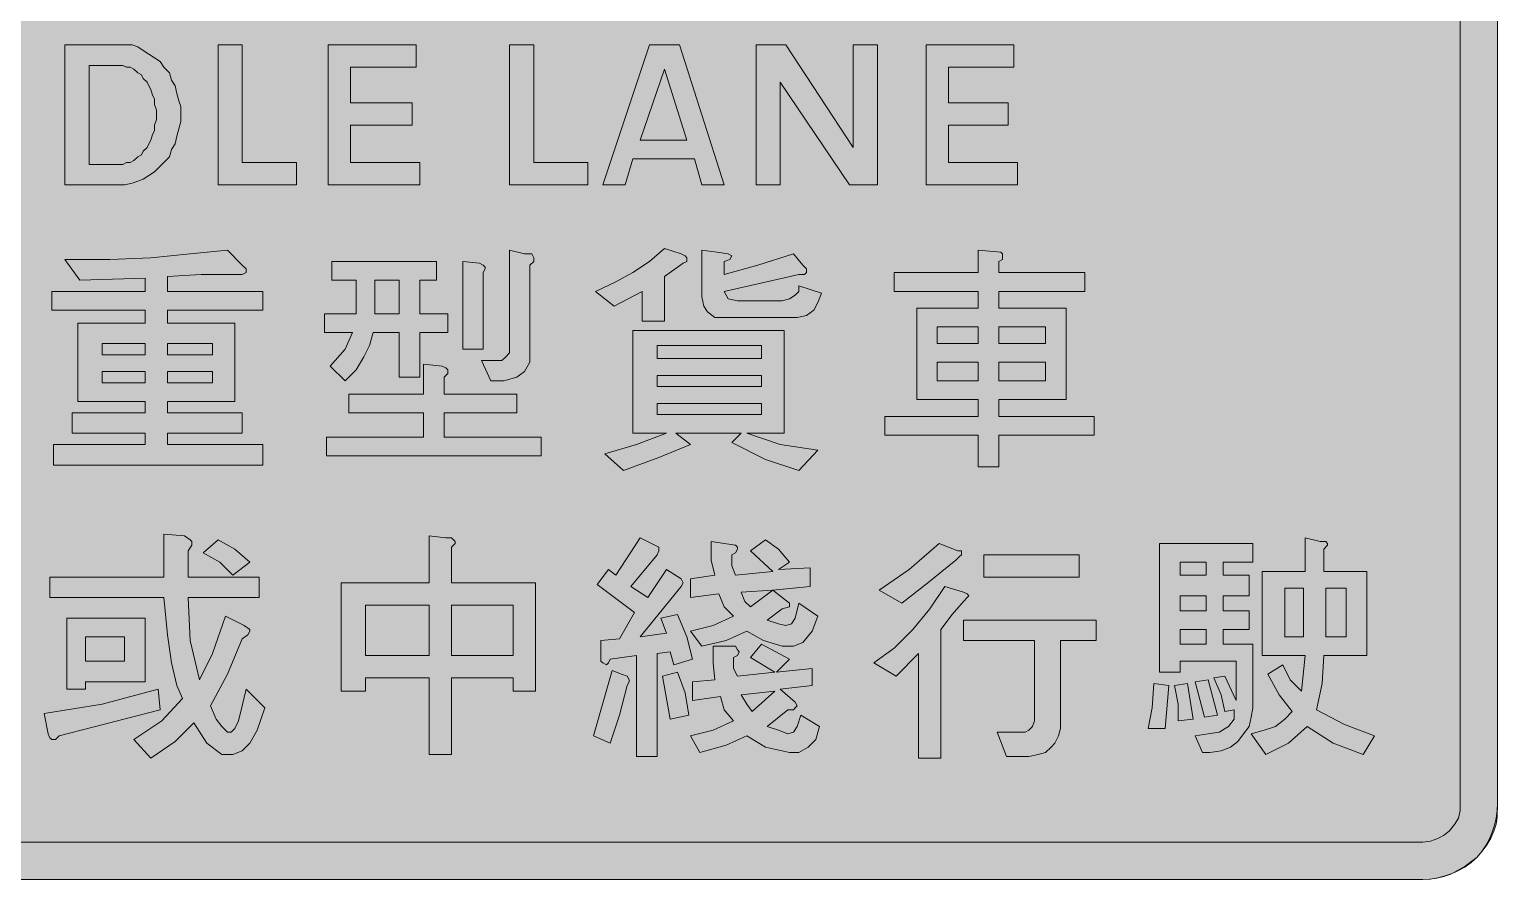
# Model space of a CAD drawing. Header units: metres. Extents: x 69 to 500, y 13 to 261.
# Drawn here: x 264.1 to 499.9, y 12.9 to 149.5 of the extents above; entities that cross this region are included whole.
import ezdxf

# ---------------------------------------------------------------- set-up
doc = ezdxf.new("R2010")
doc.units = ezdxf.units.M
for name, color, linetype, true_color in [('FILL_BLUE_0000FF', 7, 'Continuous', 0x0000ff), ('FILL_WHITE_FFFFFF', 7, 'Continuous', 0xffffff), ('STROKE_BLUE_0000FF', 7, 'Continuous', 0x0000ff)]:
    doc.layers.add(name, color=color, linetype=linetype, true_color=true_color)

msp = doc.modelspace()

# ---------------------------------------------------------------- hatches: boundary and pattern name
at = {"layer": 'FILL_BLUE_0000FF', "true_color": 0x0000ff}
h = msp.add_hatch(color=7, dxfattribs=at)
h.dxf.hatch_style = 1
h.paths.add_polyline_path([(487.95, 255), (489.07, 254.89), (490.16, 254.55), (491.2, 253.99), (492.15, 253.2), (492.94, 252.25), (493.5, 251.21), (493.84, 250.12), (493.95, 249), (493.95, 25.2), (493.91, 24), (493.65, 22.8), (493.01, 21.75), (492.15, 20.7), (491.25, 19.99), (490.35, 19.5), (489.15, 19.09), (487.95, 18.9), (80.85, 18.9), (79.73, 19.01), (78.64, 19.35), (77.6, 19.91), (76.65, 20.7), (75.79, 21.75), (75.15, 22.8), (74.89, 24), (74.85, 25.2), (74.85, 249), (74.96, 250.12), (75.3, 251.21), (75.86, 252.25), (76.65, 253.2), (77.6, 253.99), (78.64, 254.55), (79.73, 254.89), (80.85, 255), (487.95, 255)])
at = {"layer": 'FILL_WHITE_FFFFFF', "true_color": 0xffffff}
h = msp.add_hatch(color=7, dxfattribs=at)
h.dxf.hatch_style = 1
h.paths.add_polyline_path([(487.95, 261), (489.07, 260.94), (490.2, 260.78), (491.31, 260.49), (492.41, 260.1), (493.5, 259.59), (494.57, 258.98), (495.62, 258.24), (496.65, 257.4), (497.48, 256.46), (498.18, 255.45), (498.75, 254.38), (499.2, 253.28), (499.54, 252.14), (499.77, 250.99), (499.95, 248.7), (499.95, 25.2), (499.87, 22.95), (499.7, 21.83), (499.35, 20.7), (498.84, 19.58), (498.22, 18.49), (497.49, 17.45), (496.65, 16.5), (495.7, 15.66), (494.66, 14.93), (493.57, 14.31), (492.45, 13.8), (491.32, 13.41), (490.2, 13.13), (489.07, 12.96), (487.95, 12.9), (80.85, 12.9), (79.73, 12.96), (78.61, 13.13), (77.51, 13.41), (76.42, 13.8), (75.37, 14.31), (74.35, 14.93), (73.38, 15.66), (72.45, 16.5), (71.52, 17.44), (70.75, 18.45), (70.12, 19.52), (69.64, 20.63), (69.28, 21.76), (69.03, 22.91), (68.85, 25.2), (68.85, 248.7), (69.03, 250.99), (69.28, 252.14), (69.64, 253.28), (70.12, 254.38), (70.75, 255.45), (71.52, 256.46), (72.45, 257.4), (73.38, 258.24), (74.35, 258.98), (75.37, 259.59), (76.42, 260.1), (77.51, 260.49), (78.61, 260.78), (79.73, 260.94), (80.85, 261), (487.95, 261)])
h = msp.add_hatch(color=7, dxfattribs=at)
h.dxf.hatch_style = 1
h.paths.add_polyline_path([(279.45, 147), (280.65, 147), (281.55, 146.7), (282.45, 146.1), (283.35, 145.5), (284.25, 144.9), (285.15, 144.3), (285.75, 143.4), (286.65, 142.5), (286.95, 141.3), (287.55, 140.4), (287.85, 139.2), (288.15, 138), (288.45, 137.1), (288.45, 135.9), (288.45, 134.7), (288.15, 133.5), (287.85, 132.3), (287.55, 131.1), (286.95, 130.2), (286.65, 129), (285.75, 128.1), (285.15, 127.5), (284.25, 126.6), (283.35, 126), (282.45, 125.4), (281.55, 125.1), (280.65, 124.8), (279.45, 124.5), (278.55, 124.5), (269.85, 124.5), (269.85, 147), (278.55, 147), (279.45, 147)])
h.paths.add_polyline_path([(279.75, 128.1), (280.35, 128.1), (280.95, 128.4), (281.55, 129), (282.15, 129.3), (282.45, 129.9), (283.05, 130.5), (283.35, 131.1), (283.65, 131.7), (283.95, 132.6), (284.25, 133.2), (284.25, 134.1), (284.55, 135), (284.55, 135.9), (284.55, 136.5), (284.25, 137.4), (284.25, 138.3), (283.95, 138.9), (283.65, 139.8), (283.35, 140.4), (283.05, 141), (282.45, 141.6), (282.15, 142.2), (281.55, 142.5), (280.95, 143.1), (280.35, 143.4), (279.75, 143.4), (279.15, 143.7), (278.55, 143.7), (273.75, 143.7), (273.75, 127.8), (278.55, 127.8), (279.15, 127.8), (279.75, 128.1)], flags=16)
h = msp.add_hatch(color=7, dxfattribs=at)
h.dxf.hatch_style = 1
h.paths.add_polyline_path([(298.35, 147), (298.35, 128.1), (307.05, 128.1), (307.05, 124.5), (294.45, 124.5), (294.45, 147), (298.35, 147)])
h = msp.add_hatch(color=7, dxfattribs=at)
h.dxf.hatch_style = 1
h.paths.add_polyline_path([(326.25, 147), (326.25, 143.4), (315.75, 143.4), (315.75, 137.7), (325.65, 137.7), (325.65, 134.1), (315.75, 134.1), (315.75, 128.1), (326.85, 128.1), (326.85, 124.5), (312.15, 124.5), (312.15, 147), (326.25, 147)])
h = msp.add_hatch(color=7, dxfattribs=at)
h.dxf.hatch_style = 1
h.paths.add_polyline_path([(345.15, 147), (345.15, 128.1), (353.85, 128.1), (353.85, 124.5), (341.25, 124.5), (341.25, 147), (345.15, 147)])
h = msp.add_hatch(color=7, dxfattribs=at)
h.dxf.hatch_style = 1
h.paths.add_polyline_path([(368.55, 147), (375.75, 124.5), (372.15, 124.5), (370.95, 128.7), (361.05, 128.7), (359.85, 124.5), (356.25, 124.5), (363.75, 147), (368.55, 147)])
h.paths.add_polyline_path([(366.15, 143.1), (362.25, 131.7), (369.75, 131.7), (366.15, 143.1)], flags=16)
h = msp.add_hatch(color=7, dxfattribs=at)
h.dxf.hatch_style = 1
h.paths.add_polyline_path([(385.65, 147), (396.45, 130.5), (396.45, 147), (400.35, 147), (400.35, 124.5), (395.85, 124.5), (384.75, 141), (384.75, 124.5), (380.85, 124.5), (380.85, 147), (385.65, 147)])
h = msp.add_hatch(color=7, dxfattribs=at)
h.dxf.hatch_style = 1
h.paths.add_polyline_path([(422.25, 147), (422.25, 143.4), (411.75, 143.4), (411.75, 137.7), (421.35, 137.7), (421.35, 134.1), (411.75, 134.1), (411.75, 128.1), (422.85, 128.1), (422.85, 124.5), (408.15, 124.5), (408.15, 147), (422.25, 147)])
h = msp.add_hatch(color=7, dxfattribs=at)
h.dxf.hatch_style = 1
h.paths.add_polyline_path([(298.35, 111.6), (298.95, 111), (298.95, 110.4), (298.35, 110.1), (296.85, 110.1), (291.75, 110.1), (286.35, 109.8), (286.35, 107.4), (301.65, 107.4), (301.65, 104.4), (286.35, 104.4), (286.35, 102.3), (297.15, 102.3), (297.15, 89.7), (286.35, 89.7), (286.35, 87.9), (298.35, 87.9), (298.35, 84.6), (286.35, 84.6), (286.35, 82.8), (301.65, 82.8), (301.65, 79.5), (268.05, 79.5), (268.05, 82.8), (282.75, 82.8), (282.75, 84.6), (271.05, 84.6), (271.05, 87.9), (282.75, 87.9), (282.75, 89.7), (271.95, 89.7), (271.95, 102.3), (282.75, 102.3), (282.75, 104.4), (267.75, 104.4), (267.75, 107.4), (282.75, 107.4), (282.75, 109.5), (272.25, 109.2), (269.85, 112.5), (277.05, 112.5), (283.65, 112.8), (289.95, 113.4), (295.95, 114), (298.35, 111.6)])
h.paths.add_polyline_path([(282.75, 92.7), (282.75, 94.5), (275.85, 94.5), (275.85, 92.7), (282.75, 92.7)], flags=16)
h.paths.add_polyline_path([(275.85, 97.2), (282.75, 97.2), (282.75, 99), (275.85, 99), (275.85, 97.2)], flags=16)
h.paths.add_polyline_path([(286.35, 94.5), (286.35, 92.7), (293.55, 92.7), (293.55, 94.5), (286.35, 94.5)], flags=16)
h.paths.add_polyline_path([(293.55, 99), (286.35, 99), (286.35, 97.2), (293.55, 97.2), (293.55, 99)], flags=16)
h = msp.add_hatch(color=7, dxfattribs=at)
h.dxf.hatch_style = 1
h.paths.add_polyline_path([(339.45, 96.3), (340.05, 96.3), (340.65, 96.9), (341.25, 97.5), (341.25, 98.7), (341.25, 114), (343.65, 113.4), (344.85, 113.4), (345.15, 112.8), (345.15, 112.2), (344.55, 111.6), (344.55, 97.8), (344.55, 96), (343.65, 94.5), (342.45, 93.6), (340.35, 93), (338.25, 93), (336.75, 96.3), (339.45, 96.3)])
h = msp.add_hatch(color=7, dxfattribs=at)
h.dxf.hatch_style = 1
h.paths.add_polyline_path([(358.35, 108.9), (361.05, 110.4), (363.75, 112.2), (366.15, 114.3), (368.85, 113.4), (369.45, 113.1), (369.75, 112.8), (369.75, 112.2), (369.15, 111.9), (366.15, 109.8), (366.15, 102.6), (362.55, 102.6), (362.55, 107.4), (358.05, 105), (355.05, 107.4), (358.35, 108.9)])
h = msp.add_hatch(color=7, dxfattribs=at)
h.dxf.hatch_style = 1
h.paths.add_polyline_path([(374.55, 113.7), (376.35, 113.4), (376.95, 113.1), (376.65, 112.5), (375.75, 112.2), (375.75, 110.1), (381.15, 111.6), (386.85, 113.4), (388.35, 111.6), (388.95, 111), (388.95, 110.4), (388.65, 110.1), (387.75, 110.1), (375.75, 107.4), (376.35, 106.2), (377.85, 105.9), (385.05, 105.9), (386.25, 106.2), (387.15, 106.8), (387.75, 107.4), (387.75, 108.3), (391.35, 107.1), (390.75, 105.6), (390.15, 104.4), (388.95, 103.5), (387.45, 103.2), (375.75, 103.2), (374.25, 103.2), (373.05, 104.1), (372.45, 105), (372.15, 106.5), (372.15, 114), (374.55, 113.7)])
h = msp.add_hatch(color=7, dxfattribs=at)
h.dxf.hatch_style = 1
h.paths.add_polyline_path([(420.45, 113.1), (420.45, 112.5), (419.85, 112.2), (419.85, 110.4), (433.65, 110.4), (433.65, 107.4), (419.85, 107.4), (419.85, 104.7), (430.65, 104.7), (430.65, 90), (419.85, 90), (419.85, 87.3), (435.15, 87.3), (435.15, 84.3), (419.85, 84.3), (419.85, 79.2), (416.55, 79.2), (416.55, 84.3), (401.55, 84.3), (401.55, 87.3), (416.55, 87.3), (416.55, 90), (406.65, 90), (406.65, 104.7), (416.55, 104.7), (416.55, 107.4), (403.05, 107.4), (403.05, 110.4), (416.55, 110.4), (416.55, 114), (420.15, 113.7), (420.45, 113.4), (420.45, 113.1)])
h.paths.add_polyline_path([(416.55, 99), (416.55, 101.7), (409.95, 101.7), (409.95, 99), (416.55, 99)], flags=16)
h.paths.add_polyline_path([(409.95, 93), (416.55, 93), (416.55, 96), (409.95, 96), (409.95, 93)], flags=16)
h.paths.add_polyline_path([(419.85, 101.7), (419.85, 99), (427.35, 99), (427.35, 101.7), (419.85, 101.7)], flags=16)
h.paths.add_polyline_path([(427.35, 96), (419.85, 96), (419.85, 93), (427.35, 93), (427.35, 96)], flags=16)
h = msp.add_hatch(color=7, dxfattribs=at)
h.dxf.hatch_style = 1
h.paths.add_polyline_path([(329.55, 109.2), (326.85, 109.2), (326.85, 103.8), (331.35, 103.8), (331.35, 100.8), (326.85, 100.8), (326.85, 93.6), (323.55, 93.6), (323.55, 100.8), (319.35, 100.8), (318.75, 98.7), (317.85, 96.9), (316.65, 94.8), (314.85, 93), (312.45, 95.4), (314.85, 98.1), (316.05, 100.8), (311.55, 100.8), (311.55, 103.8), (316.65, 103.8), (316.65, 109.2), (312.75, 109.2), (312.75, 112.2), (329.55, 112.2), (329.55, 109.2)])
h.paths.add_polyline_path([(323.55, 109.2), (319.65, 109.2), (319.65, 103.8), (323.55, 103.8), (323.55, 109.2)], flags=16)
h = msp.add_hatch(color=7, dxfattribs=at)
h.dxf.hatch_style = 1
h.paths.add_polyline_path([(333.75, 112.2), (336.45, 111.9), (337.05, 111.6), (337.35, 111.3), (337.35, 111), (337.05, 110.4), (337.05, 98.1), (333.75, 98.1), (333.75, 112.2)])
h = msp.add_hatch(color=7, dxfattribs=at)
h.dxf.hatch_style = 1
h.paths.add_polyline_path([(384.75, 82.8), (390.75, 81.9), (387.75, 78.6), (382.35, 80.4), (376.95, 83.1), (378.45, 84.6), (367.95, 84.6), (370.35, 82.8), (365.25, 80.7), (359.55, 78.6), (356.55, 81.3), (361.65, 82.8), (366.45, 84.6), (361.05, 84.6), (361.05, 101.1), (385.35, 101.1), (385.35, 84.6), (379.35, 84.6), (384.75, 82.8)])
h.paths.add_polyline_path([(364.95, 96.6), (381.75, 96.6), (381.75, 98.7), (364.95, 98.7), (364.95, 96.6)], flags=16)
h.paths.add_polyline_path([(364.95, 89.4), (364.95, 87.6), (381.75, 87.6), (381.75, 89.4), (364.95, 89.4)], flags=16)
h.paths.add_polyline_path([(381.75, 93.9), (364.95, 93.9), (364.95, 92.1), (381.75, 92.1), (381.75, 93.9)], flags=16)
h = msp.add_hatch(color=7, dxfattribs=at)
h.dxf.hatch_style = 1
h.paths.add_polyline_path([(330.45, 95.4), (331.05, 95.1), (331.35, 94.8), (331.35, 94.2), (330.75, 93.6), (330.75, 90.9), (342.45, 90.9), (342.45, 87.9), (330.75, 87.9), (330.75, 84), (346.35, 84), (346.35, 81), (311.85, 81), (311.85, 84), (327.45, 84), (327.45, 87.9), (315.45, 87.9), (315.45, 90.9), (327.45, 90.9), (327.45, 95.7), (330.45, 95.4)])
h = msp.add_hatch(color=7, dxfattribs=at)
h.dxf.hatch_style = 1
h.paths.add_polyline_path([(285.75, 61.5), (285.75, 68.4), (289.05, 68.1), (289.95, 67.5), (290.25, 67.2), (290.25, 66.6), (289.65, 65.7), (289.65, 61.5), (301.05, 61.5), (301.05, 58.2), (289.65, 58.2), (289.95, 51.3), (291.45, 45), (293.55, 49.2), (295.65, 55.2), (298.65, 53.7), (299.55, 53.1), (299.55, 52.8), (299.25, 52.2), (298.35, 51.6), (295.95, 45.9), (293.25, 40.8), (294.15, 38.7), (295.05, 37.5), (295.95, 36.6), (296.55, 36.6), (297.15, 37.2), (297.75, 38.4), (298.35, 40.8), (298.95, 43.5), (301.95, 40.5), (300.75, 36.9), (299.55, 34.8), (298.35, 33.6), (296.85, 33), (295.05, 33), (292.65, 34.8), (290.55, 38.1), (287.55, 35.1), (283.65, 32.4), (280.95, 35.4), (285.45, 38.4), (288.75, 42), (287.85, 44.1), (286.95, 47.7), (286.35, 52.2), (285.75, 58.2), (267.45, 58.2), (267.45, 61.5), (285.75, 61.5)])
h = msp.add_hatch(color=7, dxfattribs=at)
h.dxf.hatch_style = 1
h.paths.add_polyline_path([(297.15, 66), (299.55, 63.9), (296.85, 61.8), (294.75, 63.9), (292.05, 65.4), (294.45, 67.5), (297.15, 66)])
h = msp.add_hatch(color=7, dxfattribs=at)
h.dxf.hatch_style = 1
h.paths.add_polyline_path([(332.55, 66.9), (331.95, 66.3), (331.95, 60.6), (345.45, 60.6), (345.45, 43.2), (341.85, 43.2), (341.85, 45.3), (331.95, 45.3), (331.95, 33), (328.35, 33), (328.35, 45.3), (318.15, 45.3), (318.15, 43.2), (314.25, 43.2), (314.25, 60.6), (328.35, 60.6), (328.35, 68.1), (331.05, 67.8), (331.95, 67.8), (332.55, 67.2), (332.55, 66.9)])
h.paths.add_polyline_path([(331.95, 57), (331.95, 48.9), (341.85, 48.9), (341.85, 57), (331.95, 57)], flags=16)
h.paths.add_polyline_path([(328.35, 57), (318.15, 57), (318.15, 48.9), (328.35, 48.9), (328.35, 57)], flags=16)
h = msp.add_hatch(color=7, dxfattribs=at)
h.dxf.hatch_style = 1
h.paths.add_polyline_path([(358.35, 61.8), (362.25, 67.8), (365.25, 66.3), (365.25, 65.7), (364.95, 65.1), (360.75, 60), (363.45, 58.2), (366.45, 62.7), (368.85, 61.2), (369.15, 60.6), (368.85, 60), (362.25, 51.9), (366.45, 52.5), (365.55, 54.9), (368.25, 55.5), (369.75, 51.9), (370.65, 48.3), (367.65, 47.4), (367.05, 49.5), (364.95, 49.2), (364.95, 32.7), (361.65, 32.7), (361.65, 48.9), (357.45, 48.3), (357.15, 47.7), (356.85, 47.4), (356.25, 47.7), (355.95, 48), (355.95, 51.3), (358.95, 51.6), (361.35, 55.8), (355.35, 60.3), (357.15, 62.7), (358.35, 61.8)])
h = msp.add_hatch(color=7, dxfattribs=at)
h.dxf.hatch_style = 1
h.paths.add_polyline_path([(386.25, 56.7), (385.05, 56.4), (382.65, 54.6), (384.45, 54), (385.65, 53.7), (386.55, 54), (387.15, 54.9), (387.75, 57.3), (390.75, 55.2), (389.85, 52.8), (388.35, 51), (386.85, 50.4), (385.05, 50.4), (382.05, 51.3), (379.35, 52.8), (376.05, 51.3), (372.15, 50.4), (370.35, 52.8), (373.95, 53.7), (377.25, 55.2), (375.75, 56.7), (374.85, 58.8), (370.35, 58.2), (370.35, 61.2), (374.25, 61.8), (373.65, 64.2), (373.65, 67.2), (377.55, 66.6), (377.85, 66.3), (377.85, 66), (377.55, 65.4), (376.95, 65.1), (376.95, 63.3), (377.55, 61.8), (383.55, 62.4), (379.95, 65.7), (382.35, 67.5), (384.45, 66), (386.25, 63.9), (384.45, 62.7), (389.55, 63), (389.55, 60), (383.55, 59.4), (386.25, 57.3), (386.25, 56.7)])
h.paths.add_polyline_path([(378.45, 59.1), (379.05, 57.6), (379.95, 56.7), (383.55, 59.4), (378.45, 59.1)], flags=16)
h = msp.add_hatch(color=7, dxfattribs=at)
h.dxf.hatch_style = 1
h.paths.add_polyline_path([(405.45, 62.7), (410.25, 66.9), (413.25, 65.7), (413.85, 65.7), (413.85, 65.1), (413.55, 64.8), (412.95, 64.2), (408.45, 60.6), (404.25, 57.3), (400.65, 59.4), (405.45, 62.7)])
h = msp.add_hatch(color=7, dxfattribs=at)
h.dxf.hatch_style = 1
h.paths.add_polyline_path([(455.85, 61.8), (460.05, 61.8), (460.05, 58.5), (455.85, 58.5), (455.85, 56.1), (460.05, 56.1), (460.05, 53.1), (455.85, 53.1), (455.85, 50.7), (460.65, 50.7), (460.65, 42.6), (460.65, 40.5), (460.35, 39), (460.05, 37.5), (459.15, 36.3), (458.25, 35.1), (457.05, 34.2), (455.55, 33.6), (453.75, 33.3), (452.55, 33.3), (451.35, 36), (453.45, 36.3), (455.25, 36.6), (456.75, 37.5), (457.65, 38.7), (457.65, 40.2), (456.15, 39.9), (455.55, 42.6), (454.35, 45.3), (456.15, 45.6), (457.95, 41.7), (457.95, 48), (448.95, 48), (448.95, 46.2), (445.65, 46.2), (445.65, 66.9), (460.65, 66.9), (460.65, 63.9), (455.85, 63.9), (455.85, 61.8)])
h.paths.add_polyline_path([(448.95, 61.8), (453.15, 61.8), (453.15, 63.9), (448.95, 63.9), (448.95, 61.8)], flags=16)
h.paths.add_polyline_path([(448.95, 58.5), (448.95, 56.1), (453.15, 56.1), (453.15, 58.5), (448.95, 58.5)], flags=16)
h.paths.add_polyline_path([(453.15, 53.1), (448.95, 53.1), (448.95, 50.7), (453.15, 50.7), (453.15, 53.1)], flags=16)
h = msp.add_hatch(color=7, dxfattribs=at)
h.dxf.hatch_style = 1
h.paths.add_polyline_path([(472.65, 66.9), (472.65, 66.6), (472.05, 66), (472.05, 62.4), (478.95, 62.4), (478.95, 48.9), (472.05, 48.9), (471.75, 44.4), (470.85, 40.2), (475.35, 37.8), (480.15, 36), (478.35, 33), (473.55, 34.8), (469.35, 37.5), (466.35, 34.8), (462.75, 33), (460.35, 36.3), (462.45, 36.9), (464.25, 37.5), (465.75, 38.7), (466.95, 39.9), (464.85, 42.6), (463.05, 45.9), (465.45, 47.4), (466.65, 45), (468.45, 43.2), (469.05, 48.9), (462.15, 48.9), (462.15, 62.4), (469.05, 62.4), (469.05, 67.8), (471.45, 67.2), (472.35, 67.2), (472.65, 66.9)])
h.paths.add_polyline_path([(465.75, 59.7), (465.75, 51.9), (468.75, 51.9), (468.75, 59.7), (465.75, 59.7)], flags=16)
h.paths.add_polyline_path([(475.65, 59.7), (472.35, 59.7), (472.35, 51.9), (475.65, 51.9), (475.65, 59.7)], flags=16)
h = msp.add_hatch(color=7, dxfattribs=at)
h.dxf.hatch_style = 1
h.paths.add_polyline_path([(432.75, 65.1), (432.75, 61.5), (417.45, 61.5), (417.45, 65.1), (432.75, 65.1)])
h = msp.add_hatch(color=7, dxfattribs=at)
h.dxf.hatch_style = 1
h.paths.add_polyline_path([(403.05, 50.1), (406.05, 53.1), (408.75, 56.4), (411.15, 60), (414.15, 59.1), (414.75, 58.8), (415.05, 58.5), (414.75, 58.2), (414.15, 57.6), (412.35, 55.5), (410.55, 53.1), (410.55, 32.4), (406.95, 32.4), (406.95, 49.2), (403.35, 45.6), (399.75, 47.7), (403.05, 50.1)])
h = msp.add_hatch(color=7, dxfattribs=at)
h.dxf.hatch_style = 1
h.paths.add_polyline_path([(282.75, 44.7), (273.15, 44.7), (273.15, 43.5), (270.15, 43.5), (270.15, 54.9), (282.75, 54.9), (282.75, 44.7)])
h.paths.add_polyline_path([(279.45, 51.9), (273.15, 51.9), (273.15, 48), (279.45, 48), (279.45, 51.9)], flags=16)
h = msp.add_hatch(color=7, dxfattribs=at)
h.dxf.hatch_style = 1
h.paths.add_polyline_path([(414.15, 51.3), (414.15, 54.6), (435.45, 54.6), (435.45, 51.3), (429.75, 51.3), (429.75, 38.7), (429.75, 37.2), (429.45, 36), (428.85, 34.8), (428.25, 34.2), (427.35, 33.3), (426.15, 33), (424.65, 32.7), (423.15, 32.7), (421.05, 32.7), (419.55, 36.6), (424.05, 36.6), (424.65, 36.9), (425.25, 37.5), (425.55, 38.4), (425.55, 39.3), (425.55, 51.3), (414.15, 51.3)])
h = msp.add_hatch(color=7, dxfattribs=at)
h.dxf.hatch_style = 1
h.paths.add_polyline_path([(384.15, 46.2), (389.85, 46.8), (389.85, 44.1), (384.75, 43.5), (387.15, 41.4), (387.45, 40.8), (387.15, 40.5), (386.85, 40.2), (385.95, 40.2), (382.65, 37.5), (384.45, 36.9), (385.95, 36.3), (386.85, 36.6), (387.45, 37.5), (388.05, 39.3), (391.05, 37.5), (390.45, 35.4), (389.25, 34.2), (387.75, 33.3), (386.25, 33.3), (382.35, 34.2), (379.35, 36), (376.05, 34.5), (371.85, 33.3), (370.35, 36), (373.95, 36.9), (377.25, 38.4), (375.75, 40.2), (375.15, 42.3), (370.65, 41.7), (370.65, 44.7), (374.25, 45), (373.95, 47.7), (373.95, 50.4), (377.55, 50.4), (377.85, 49.8), (378.15, 49.5), (377.85, 48.9), (377.25, 48.6), (377.25, 46.8), (377.85, 45.6), (383.85, 46.2), (379.95, 48.6), (381.75, 50.7), (386.25, 48.3), (384.15, 46.2)])
h.paths.add_polyline_path([(380.25, 39.9), (383.85, 43.2), (378.45, 42.6), (379.35, 41.1), (380.25, 39.9)], flags=16)
h = msp.add_hatch(color=7, dxfattribs=at)
h.dxf.hatch_style = 1
h.paths.add_polyline_path([(357.75, 46.5), (359.25, 45.9), (360.15, 45.6), (360.45, 45), (360.45, 44.7), (360.15, 44.1), (358.95, 39.3), (357.45, 34.8), (354.75, 36), (357.75, 46.5)])
h = msp.add_hatch(color=7, dxfattribs=at)
h.dxf.hatch_style = 1
h.paths.add_polyline_path([(365.85, 45.6), (368.25, 46.2), (369.45, 42.9), (370.05, 39.3), (367.05, 38.7), (365.85, 45.6)])
h = msp.add_hatch(color=7, dxfattribs=at)
h.dxf.hatch_style = 1
h.paths.add_polyline_path([(454.95, 39.3), (452.85, 39), (451.35, 44.7), (453.45, 45), (454.95, 39.3)])
h = msp.add_hatch(color=7, dxfattribs=at)
h.dxf.hatch_style = 1
h.paths.add_polyline_path([(275.85, 41.1), (284.85, 43.5), (285.15, 40.2), (268.95, 36), (268.35, 35.4), (267.75, 35.4), (267.45, 35.7), (267.15, 36.3), (266.55, 39.6), (275.85, 41.1)])
h = msp.add_hatch(color=7, dxfattribs=at)
h.dxf.hatch_style = 1
h.paths.add_polyline_path([(446.55, 37.2), (443.85, 37.2), (444.45, 40.5), (444.75, 44.4), (447.15, 44.1), (446.55, 37.2)])
h = msp.add_hatch(color=7, dxfattribs=at)
h.dxf.hatch_style = 1
h.paths.add_polyline_path([(451.05, 38.7), (448.65, 38.4), (448.65, 41.1), (448.05, 44.1), (450.15, 44.4), (451.05, 38.7)])

# ---------------------------------------------------------------- linework, layer by layer
at = {"layer": 'FILL_BLUE_0000FF', "lineweight": 0, "true_color": 0x0000ff}
msp.add_lwpolyline([(80.85, 255), (487.95, 255), (489.07, 254.89), (490.16, 254.55), (491.2, 253.99), (492.15, 253.2), (492.94, 252.25), (493.5, 251.21), (493.84, 250.12), (493.95, 249), (493.95, 25.2), (493.91, 24), (493.65, 22.8), (493.01, 21.75), (492.15, 20.7), (491.25, 19.99), (490.35, 19.5), (489.15, 19.09), (487.95, 18.9), (80.85, 18.9)], dxfattribs=at)
at = {"layer": 'FILL_WHITE_FFFFFF', "lineweight": 0, "true_color": 0xffffff}
msp.add_lwpolyline([(499.95, 248.7), (499.95, 25.2), (499.87, 22.95), (499.7, 21.83), (499.35, 20.7), (498.84, 19.58), (498.22, 18.49), (497.49, 17.45), (496.65, 16.5), (495.7, 15.66), (494.66, 14.93), (493.57, 14.31), (492.45, 13.8), (491.32, 13.41), (490.2, 13.13), (489.07, 12.96), (487.95, 12.9), (80.85, 12.9)], dxfattribs=at)
for points in [[(279.45, 147), (280.65, 147), (281.55, 146.7), (282.45, 146.1), (283.35, 145.5), (284.25, 144.9), (285.15, 144.3), (285.75, 143.4), (286.65, 142.5), (286.95, 141.3), (287.55, 140.4), (287.85, 139.2), (288.15, 138), (288.45, 137.1), (288.45, 135.9), (288.45, 134.7), (288.15, 133.5), (287.85, 132.3), (287.55, 131.1), (286.95, 130.2), (286.65, 129), (285.75, 128.1), (285.15, 127.5), (284.25, 126.6), (283.35, 126), (282.45, 125.4), (281.55, 125.1), (280.65, 124.8), (279.45, 124.5), (278.55, 124.5), (269.85, 124.5), (269.85, 147), (278.55, 147)], [(298.35, 147), (298.35, 128.1), (307.05, 128.1), (307.05, 124.5), (294.45, 124.5), (294.45, 147)], [(326.25, 147), (326.25, 143.4), (315.75, 143.4), (315.75, 137.7), (325.65, 137.7), (325.65, 134.1), (315.75, 134.1), (315.75, 128.1), (326.85, 128.1), (326.85, 124.5), (312.15, 124.5), (312.15, 147)], [(345.15, 147), (345.15, 128.1), (353.85, 128.1), (353.85, 124.5), (341.25, 124.5), (341.25, 147)], [(368.55, 147), (375.75, 124.5), (372.15, 124.5), (370.95, 128.7), (361.05, 128.7), (359.85, 124.5), (356.25, 124.5), (363.75, 147)], [(385.65, 147), (396.45, 130.5), (396.45, 147), (400.35, 147), (400.35, 124.5), (395.85, 124.5), (384.75, 141), (384.75, 124.5), (380.85, 124.5), (380.85, 147)], [(422.25, 147), (422.25, 143.4), (411.75, 143.4), (411.75, 137.7), (421.35, 137.7), (421.35, 134.1), (411.75, 134.1), (411.75, 128.1), (422.85, 128.1), (422.85, 124.5), (408.15, 124.5), (408.15, 147)], [(279.75, 128.1), (280.35, 128.1), (280.95, 128.4), (281.55, 129), (282.15, 129.3), (282.45, 129.9), (283.05, 130.5), (283.35, 131.1), (283.65, 131.7), (283.95, 132.6), (284.25, 133.2), (284.25, 134.1), (284.55, 135), (284.55, 135.9), (284.55, 136.5), (284.25, 137.4), (284.25, 138.3), (283.95, 138.9), (283.65, 139.8), (283.35, 140.4), (283.05, 141), (282.45, 141.6), (282.15, 142.2), (281.55, 142.5), (280.95, 143.1), (280.35, 143.4), (279.75, 143.4), (279.15, 143.7), (278.55, 143.7), (273.75, 143.7), (273.75, 127.8), (278.55, 127.8), (279.15, 127.8)], [(366.15, 143.1), (362.25, 131.7), (369.75, 131.7)], [(298.35, 111.6), (298.95, 111), (298.95, 110.4), (298.35, 110.1), (296.85, 110.1), (291.75, 110.1), (286.35, 109.8), (286.35, 107.4), (301.65, 107.4), (301.65, 104.4), (286.35, 104.4), (286.35, 102.3), (297.15, 102.3), (297.15, 89.7), (286.35, 89.7), (286.35, 87.9), (298.35, 87.9), (298.35, 84.6), (286.35, 84.6), (286.35, 82.8), (301.65, 82.8), (301.65, 79.5), (268.05, 79.5), (268.05, 82.8), (282.75, 82.8), (282.75, 84.6), (271.05, 84.6), (271.05, 87.9), (282.75, 87.9), (282.75, 89.7), (271.95, 89.7), (271.95, 102.3), (282.75, 102.3), (282.75, 104.4), (267.75, 104.4), (267.75, 107.4), (282.75, 107.4), (282.75, 109.5), (272.25, 109.2), (269.85, 112.5), (277.05, 112.5), (283.65, 112.8), (289.95, 113.4), (295.95, 114)], [(339.45, 96.3), (340.05, 96.3), (340.65, 96.9), (341.25, 97.5), (341.25, 98.7), (341.25, 114), (343.65, 113.4), (344.85, 113.4), (345.15, 112.8), (345.15, 112.2), (344.55, 111.6), (344.55, 97.8), (344.55, 96), (343.65, 94.5), (342.45, 93.6), (340.35, 93), (338.25, 93), (336.75, 96.3)], [(358.35, 108.9), (361.05, 110.4), (363.75, 112.2), (366.15, 114.3), (368.85, 113.4), (369.45, 113.1), (369.75, 112.8), (369.75, 112.2), (369.15, 111.9), (366.15, 109.8), (366.15, 102.6), (362.55, 102.6), (362.55, 107.4), (358.05, 105), (355.05, 107.4)], [(374.55, 113.7), (376.35, 113.4), (376.95, 113.1), (376.65, 112.5), (375.75, 112.2), (375.75, 110.1), (381.15, 111.6), (386.85, 113.4), (388.35, 111.6), (388.95, 111), (388.95, 110.4), (388.65, 110.1), (387.75, 110.1), (375.75, 107.4), (376.35, 106.2), (377.85, 105.9), (385.05, 105.9), (386.25, 106.2), (387.15, 106.8), (387.75, 107.4), (387.75, 108.3), (391.35, 107.1), (390.75, 105.6), (390.15, 104.4), (388.95, 103.5), (387.45, 103.2), (375.75, 103.2), (374.25, 103.2), (373.05, 104.1), (372.45, 105), (372.15, 106.5), (372.15, 114)], [(420.45, 113.1), (420.45, 112.5), (419.85, 112.2), (419.85, 110.4), (433.65, 110.4), (433.65, 107.4), (419.85, 107.4), (419.85, 104.7), (430.65, 104.7), (430.65, 90), (419.85, 90), (419.85, 87.3), (435.15, 87.3), (435.15, 84.3), (419.85, 84.3), (419.85, 79.2), (416.55, 79.2), (416.55, 84.3), (401.55, 84.3), (401.55, 87.3), (416.55, 87.3), (416.55, 90), (406.65, 90), (406.65, 104.7), (416.55, 104.7), (416.55, 107.4), (403.05, 107.4), (403.05, 110.4), (416.55, 110.4), (416.55, 114), (420.15, 113.7), (420.45, 113.4)], [(329.55, 109.2), (326.85, 109.2), (326.85, 103.8), (331.35, 103.8), (331.35, 100.8), (326.85, 100.8), (326.85, 93.6), (323.55, 93.6), (323.55, 100.8), (319.35, 100.8), (318.75, 98.7), (317.85, 96.9), (316.65, 94.8), (314.85, 93), (312.45, 95.4), (314.85, 98.1), (316.05, 100.8), (311.55, 100.8), (311.55, 103.8), (316.65, 103.8), (316.65, 109.2), (312.75, 109.2), (312.75, 112.2), (329.55, 112.2)], [(333.75, 112.2), (336.45, 111.9), (337.05, 111.6), (337.35, 111.3), (337.35, 111), (337.05, 110.4), (337.05, 98.1), (333.75, 98.1)], [(323.55, 109.2), (319.65, 109.2), (319.65, 103.8), (323.55, 103.8)], [(416.55, 99), (416.55, 101.7), (409.95, 101.7), (409.95, 99)], [(419.85, 101.7), (419.85, 99), (427.35, 99), (427.35, 101.7)], [(384.75, 82.8), (390.75, 81.9), (387.75, 78.6), (382.35, 80.4), (376.95, 83.1), (378.45, 84.6), (367.95, 84.6), (370.35, 82.8), (365.25, 80.7), (359.55, 78.6), (356.55, 81.3), (361.65, 82.8), (366.45, 84.6), (361.05, 84.6), (361.05, 101.1), (385.35, 101.1), (385.35, 84.6), (379.35, 84.6)], [(275.85, 97.2), (282.75, 97.2), (282.75, 99), (275.85, 99)], [(293.55, 99), (286.35, 99), (286.35, 97.2), (293.55, 97.2)], [(364.95, 96.6), (381.75, 96.6), (381.75, 98.7), (364.95, 98.7)], [(282.75, 92.7), (282.75, 94.5), (275.85, 94.5), (275.85, 92.7)], [(286.35, 94.5), (286.35, 92.7), (293.55, 92.7), (293.55, 94.5)], [(330.45, 95.4), (331.05, 95.1), (331.35, 94.8), (331.35, 94.2), (330.75, 93.6), (330.75, 90.9), (342.45, 90.9), (342.45, 87.9), (330.75, 87.9), (330.75, 84), (346.35, 84), (346.35, 81), (311.85, 81), (311.85, 84), (327.45, 84), (327.45, 87.9), (315.45, 87.9), (315.45, 90.9), (327.45, 90.9), (327.45, 95.7)], [(409.95, 93), (416.55, 93), (416.55, 96), (409.95, 96)], [(427.35, 96), (419.85, 96), (419.85, 93), (427.35, 93)], [(381.75, 93.9), (364.95, 93.9), (364.95, 92.1), (381.75, 92.1)], [(364.95, 89.4), (364.95, 87.6), (381.75, 87.6), (381.75, 89.4)], [(285.75, 61.5), (285.75, 68.4), (289.05, 68.1), (289.95, 67.5), (290.25, 67.2), (290.25, 66.6), (289.65, 65.7), (289.65, 61.5), (301.05, 61.5), (301.05, 58.2), (289.65, 58.2), (289.95, 51.3), (291.45, 45), (293.55, 49.2), (295.65, 55.2), (298.65, 53.7), (299.55, 53.1), (299.55, 52.8), (299.25, 52.2), (298.35, 51.6), (295.95, 45.9), (293.25, 40.8), (294.15, 38.7), (295.05, 37.5), (295.95, 36.6), (296.55, 36.6), (297.15, 37.2), (297.75, 38.4), (298.35, 40.8), (298.95, 43.5), (301.95, 40.5), (300.75, 36.9), (299.55, 34.8), (298.35, 33.6), (296.85, 33), (295.05, 33), (292.65, 34.8), (290.55, 38.1), (287.55, 35.1), (283.65, 32.4), (280.95, 35.4), (285.45, 38.4), (288.75, 42), (287.85, 44.1), (286.95, 47.7), (286.35, 52.2), (285.75, 58.2), (267.45, 58.2), (267.45, 61.5)], [(297.15, 66), (299.55, 63.9), (296.85, 61.8), (294.75, 63.9), (292.05, 65.4), (294.45, 67.5)], [(332.55, 66.9), (331.95, 66.3), (331.95, 60.6), (345.45, 60.6), (345.45, 43.2), (341.85, 43.2), (341.85, 45.3), (331.95, 45.3), (331.95, 33), (328.35, 33), (328.35, 45.3), (318.15, 45.3), (318.15, 43.2), (314.25, 43.2), (314.25, 60.6), (328.35, 60.6), (328.35, 68.1), (331.05, 67.8), (331.95, 67.8), (332.55, 67.2)], [(358.35, 61.8), (362.25, 67.8), (365.25, 66.3), (365.25, 65.7), (364.95, 65.1), (360.75, 60), (363.45, 58.2), (366.45, 62.7), (368.85, 61.2), (369.15, 60.6), (368.85, 60), (362.25, 51.9), (366.45, 52.5), (365.55, 54.9), (368.25, 55.5), (369.75, 51.9), (370.65, 48.3), (367.65, 47.4), (367.05, 49.5), (364.95, 49.2), (364.95, 32.7), (361.65, 32.7), (361.65, 48.9), (357.45, 48.3), (357.15, 47.7), (356.85, 47.4), (356.25, 47.7), (355.95, 48), (355.95, 51.3), (358.95, 51.6), (361.35, 55.8), (355.35, 60.3), (357.15, 62.7)], [(386.25, 56.7), (385.05, 56.4), (382.65, 54.6), (384.45, 54), (385.65, 53.7), (386.55, 54), (387.15, 54.9), (387.75, 57.3), (390.75, 55.2), (389.85, 52.8), (388.35, 51), (386.85, 50.4), (385.05, 50.4), (382.05, 51.3), (379.35, 52.8), (376.05, 51.3), (372.15, 50.4), (370.35, 52.8), (373.95, 53.7), (377.25, 55.2), (375.75, 56.7), (374.85, 58.8), (370.35, 58.2), (370.35, 61.2), (374.25, 61.8), (373.65, 64.2), (373.65, 67.2), (377.55, 66.6), (377.85, 66.3), (377.85, 66), (377.55, 65.4), (376.95, 65.1), (376.95, 63.3), (377.55, 61.8), (383.55, 62.4), (379.95, 65.7), (382.35, 67.5), (384.45, 66), (386.25, 63.9), (384.45, 62.7), (389.55, 63), (389.55, 60), (383.55, 59.4), (386.25, 57.3)], [(405.45, 62.7), (410.25, 66.9), (413.25, 65.7), (413.85, 65.7), (413.85, 65.1), (413.55, 64.8), (412.95, 64.2), (408.45, 60.6), (404.25, 57.3), (400.65, 59.4)], [(455.85, 61.8), (460.05, 61.8), (460.05, 58.5), (455.85, 58.5), (455.85, 56.1), (460.05, 56.1), (460.05, 53.1), (455.85, 53.1), (455.85, 50.7), (460.65, 50.7), (460.65, 42.6), (460.65, 40.5), (460.35, 39), (460.05, 37.5), (459.15, 36.3), (458.25, 35.1), (457.05, 34.2), (455.55, 33.6), (453.75, 33.3), (452.55, 33.3), (451.35, 36), (453.45, 36.3), (455.25, 36.6), (456.75, 37.5), (457.65, 38.7), (457.65, 40.2), (456.15, 39.9), (455.55, 42.6), (454.35, 45.3), (456.15, 45.6), (457.95, 41.7), (457.95, 48), (448.95, 48), (448.95, 46.2), (445.65, 46.2), (445.65, 66.9), (460.65, 66.9), (460.65, 63.9), (455.85, 63.9)], [(472.65, 66.9), (472.65, 66.6), (472.05, 66), (472.05, 62.4), (478.95, 62.4), (478.95, 48.9), (472.05, 48.9), (471.75, 44.4), (470.85, 40.2), (475.35, 37.8), (480.15, 36), (478.35, 33), (473.55, 34.8), (469.35, 37.5), (466.35, 34.8), (462.75, 33), (460.35, 36.3), (462.45, 36.9), (464.25, 37.5), (465.75, 38.7), (466.95, 39.9), (464.85, 42.6), (463.05, 45.9), (465.45, 47.4), (466.65, 45), (468.45, 43.2), (469.05, 48.9), (462.15, 48.9), (462.15, 62.4), (469.05, 62.4), (469.05, 67.8), (471.45, 67.2), (472.35, 67.2)], [(432.75, 65.1), (432.75, 61.5), (417.45, 61.5), (417.45, 65.1)], [(448.95, 61.8), (453.15, 61.8), (453.15, 63.9), (448.95, 63.9)], [(378.45, 59.1), (379.05, 57.6), (379.95, 56.7), (383.55, 59.4)], [(403.05, 50.1), (406.05, 53.1), (408.75, 56.4), (411.15, 60), (414.15, 59.1), (414.75, 58.8), (415.05, 58.5), (414.75, 58.2), (414.15, 57.6), (412.35, 55.5), (410.55, 53.1), (410.55, 32.4), (406.95, 32.4), (406.95, 49.2), (403.35, 45.6), (399.75, 47.7)], [(465.75, 59.7), (465.75, 51.9), (468.75, 51.9), (468.75, 59.7)], [(475.65, 59.7), (472.35, 59.7), (472.35, 51.9), (475.65, 51.9)], [(328.35, 57), (318.15, 57), (318.15, 48.9), (328.35, 48.9)], [(331.95, 57), (331.95, 48.9), (341.85, 48.9), (341.85, 57)], [(448.95, 58.5), (448.95, 56.1), (453.15, 56.1), (453.15, 58.5)], [(282.75, 44.7), (273.15, 44.7), (273.15, 43.5), (270.15, 43.5), (270.15, 54.9), (282.75, 54.9)], [(414.15, 51.3), (414.15, 54.6), (435.45, 54.6), (435.45, 51.3), (429.75, 51.3), (429.75, 38.7), (429.75, 37.2), (429.45, 36), (428.85, 34.8), (428.25, 34.2), (427.35, 33.3), (426.15, 33), (424.65, 32.7), (423.15, 32.7), (421.05, 32.7), (419.55, 36.6), (424.05, 36.6), (424.65, 36.9), (425.25, 37.5), (425.55, 38.4), (425.55, 39.3), (425.55, 51.3)], [(279.45, 51.9), (273.15, 51.9), (273.15, 48), (279.45, 48)], [(453.15, 53.1), (448.95, 53.1), (448.95, 50.7), (453.15, 50.7)], [(384.15, 46.2), (389.85, 46.8), (389.85, 44.1), (384.75, 43.5), (387.15, 41.4), (387.45, 40.8), (387.15, 40.5), (386.85, 40.2), (385.95, 40.2), (382.65, 37.5), (384.45, 36.9), (385.95, 36.3), (386.85, 36.6), (387.45, 37.5), (388.05, 39.3), (391.05, 37.5), (390.45, 35.4), (389.25, 34.2), (387.75, 33.3), (386.25, 33.3), (382.35, 34.2), (379.35, 36), (376.05, 34.5), (371.85, 33.3), (370.35, 36), (373.95, 36.9), (377.25, 38.4), (375.75, 40.2), (375.15, 42.3), (370.65, 41.7), (370.65, 44.7), (374.25, 45), (373.95, 47.7), (373.95, 50.4), (377.55, 50.4), (377.85, 49.8), (378.15, 49.5), (377.85, 48.9), (377.25, 48.6), (377.25, 46.8), (377.85, 45.6), (383.85, 46.2), (379.95, 48.6), (381.75, 50.7), (386.25, 48.3)], [(357.75, 46.5), (359.25, 45.9), (360.15, 45.6), (360.45, 45), (360.45, 44.7), (360.15, 44.1), (358.95, 39.3), (357.45, 34.8), (354.75, 36)], [(365.85, 45.6), (368.25, 46.2), (369.45, 42.9), (370.05, 39.3), (367.05, 38.7)], [(454.95, 39.3), (452.85, 39), (451.35, 44.7), (453.45, 45)], [(275.85, 41.1), (284.85, 43.5), (285.15, 40.2), (268.95, 36), (268.35, 35.4), (267.75, 35.4), (267.45, 35.7), (267.15, 36.3), (266.55, 39.6)], [(380.25, 39.9), (383.85, 43.2), (378.45, 42.6), (379.35, 41.1)], [(446.55, 37.2), (443.85, 37.2), (444.45, 40.5), (444.75, 44.4), (447.15, 44.1)], [(451.05, 38.7), (448.65, 38.4), (448.65, 41.1), (448.05, 44.1), (450.15, 44.4)]]:
    msp.add_lwpolyline(points, close=True, dxfattribs=at)
at = {"layer": 'STROKE_BLUE_0000FF', "lineweight": 0, "true_color": 0x0000ff}
msp.add_lwpolyline([(499.95, 248.7), (499.95, 25.2), (499.89, 23.98), (499.73, 22.79), (499.46, 21.63), (499.09, 20.51), (498.62, 19.44), (498.05, 18.41), (497.39, 17.43), (496.65, 16.5), (494.74, 15.05), (492.64, 13.91), (491.52, 13.49), (490.36, 13.17), (489.17, 12.97), (487.95, 12.9), (80.85, 12.9)], dxfattribs=at)

doc.saveas('drawing.dxf')
